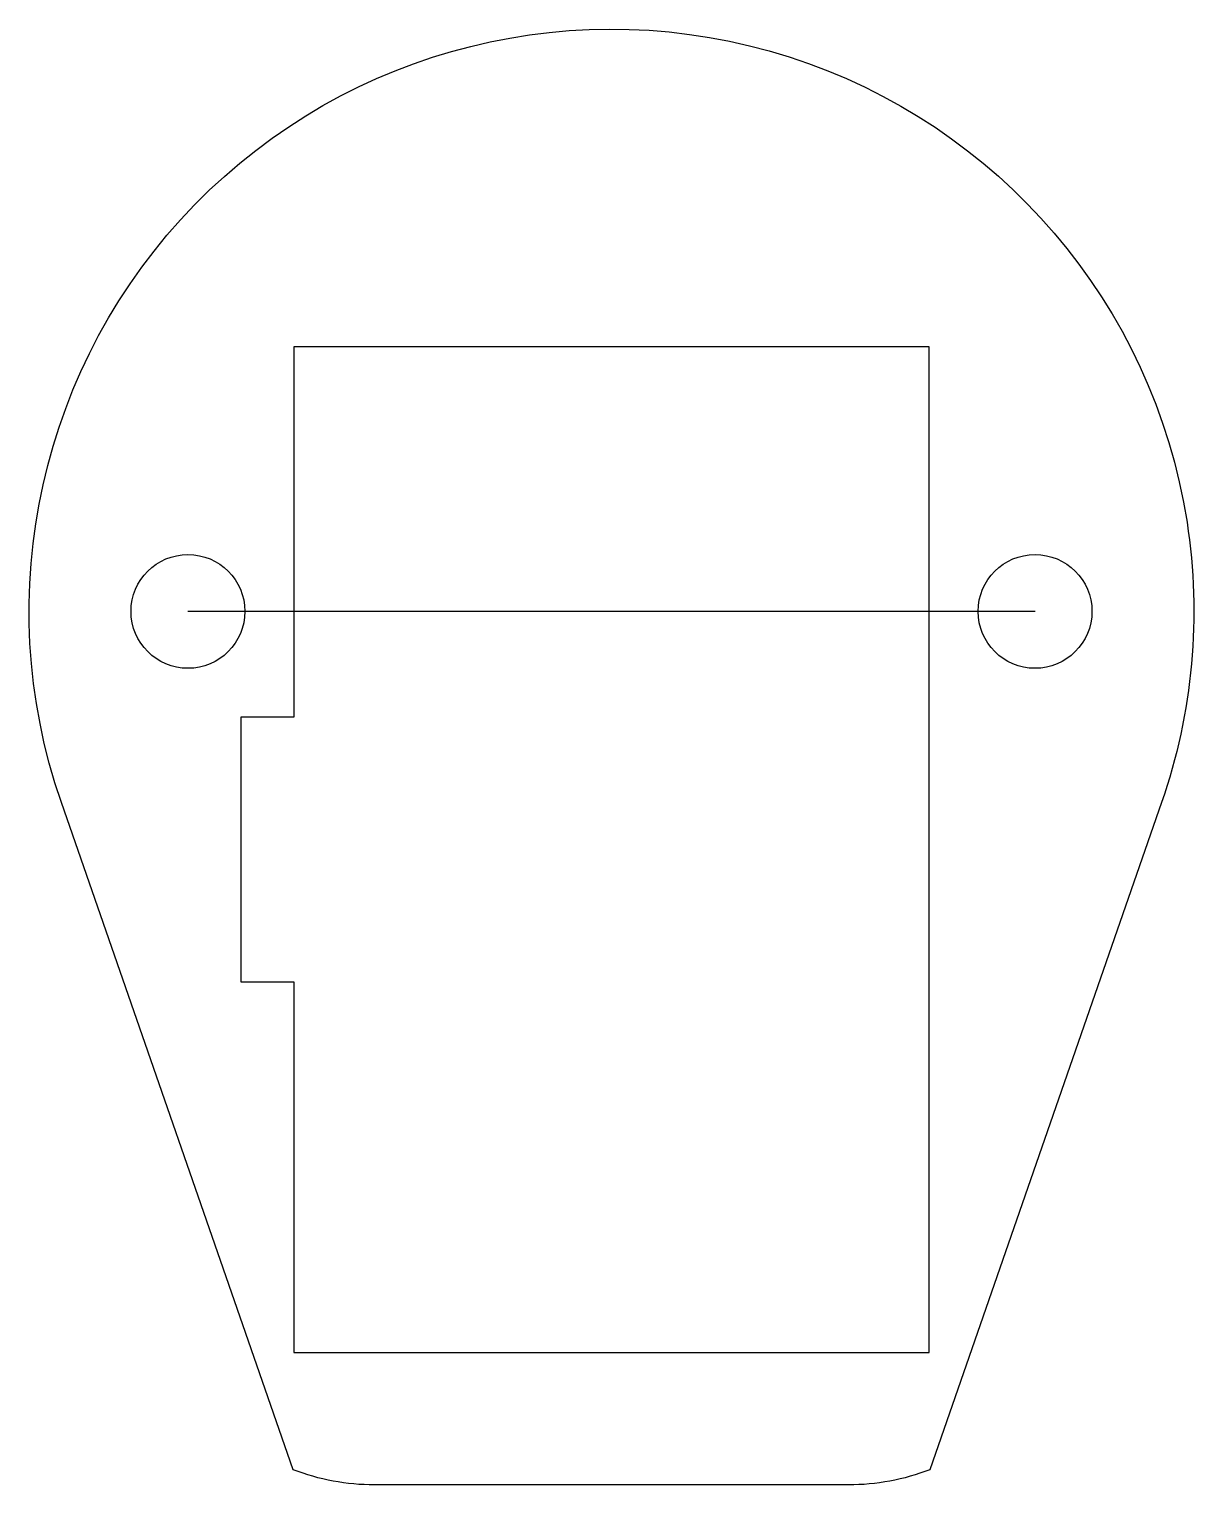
# Model space of a CAD drawing. Header units: millimetres. Extents: x -22 to 22, y -33 to 22.
import ezdxf

# ---------------------------------------------------------------- set-up
doc = ezdxf.new("R2010")
doc.units = ezdxf.units.MM
doc.layers.get('0').update_dxf_attribs({"linetype": 'CONTINUOUS'})

msp = doc.modelspace()

# ---------------------------------------------------------------- linework, layer by layer
msp.add_line((16, 0), (-16, 0))
msp.add_lwpolyline([(-12.023, -32.427), (-20.781, -7.221, -1.094751), (21.741, 3.366, -0.122611), (20.781, -7.221), (18.159, -14.767), (12.023, -32.427, -0.092591), (8.955, -33), (-8.955, -33, -0.092591)], format="xyb", close=True)
msp.add_lwpolyline([(-12, -4), (-14, -4), (-14, -14), (-12, -14), (-12, -28), (12, -28), (12, 10), (-12, 10)], close=True)
for centre in [(-16, 0), (16, 0)]:
    msp.add_circle(centre, 2.15)

doc.saveas('drawing.dxf')
